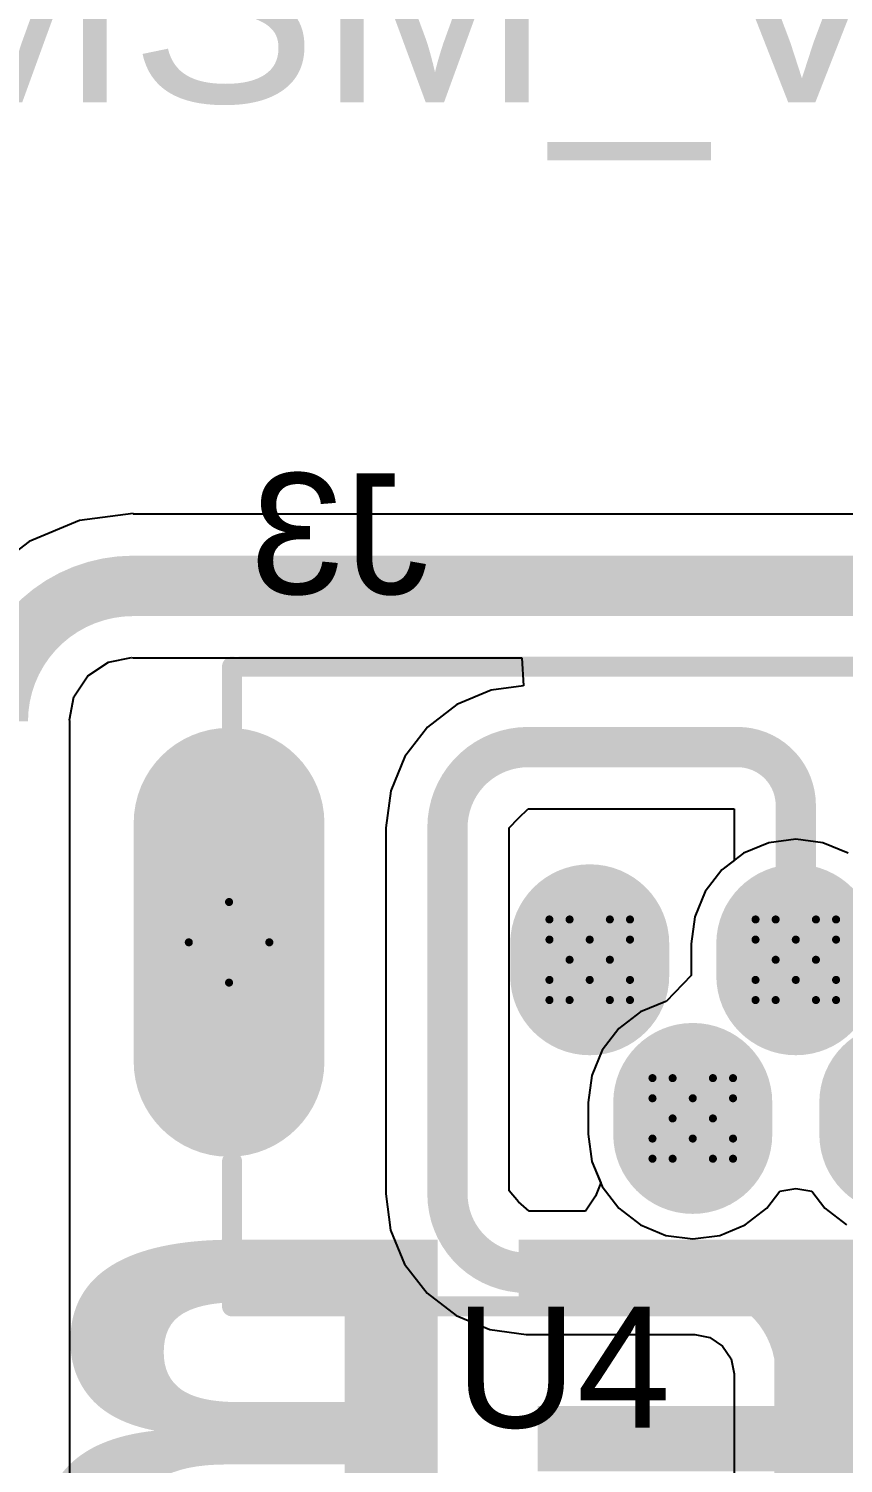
# Model space of a CAD drawing. Header units: inches. Extents: x 0 to 211, y 0 to 201.
# Drawn here: x 0.961 to 1.1633, y 1.6723 to 2.0283 of the extents above; entities that cross this region are included whole.
import ezdxf

# ---------------------------------------------------------------- set-up
doc = ezdxf.new("R2010")
doc.units = ezdxf.units.IN
doc.header["$MEASUREMENT"] = 0
for name, color, linetype in [('Bottom Layer', 5, 'Continuous'), ('Bottom Overlay', 54, 'Continuous'), ('Bottom Solder', 6, 'Continuous'), ('Drill Drawing', 1, 'Continuous'), ('Layer 1', 16, 'Continuous'), ('Layer 2', 76, 'Continuous'), ('Multi-Layer', 9, 'Continuous'), ('Pad Holes', 156, 'Continuous'), ('Top Layer', 1, 'Continuous'), ('Top Overlay', 2, 'Continuous'), ('Top Solder', 216, 'Continuous')]:
    doc.layers.add(name, color=color, linetype=linetype)
doc.styles.add('Arial', font='', dxfattribs={"height": 0.2})
doc.styles.add('Arial Black_Bold', font='', dxfattribs={"height": 0.2})
doc.styles.get('Arial').set_extended_font_data('Arial')
doc.styles.get('Arial Black_Bold').set_extended_font_data('Arial Black', bold=True)

# ---------------------------------------------------------------- blocks, each defined once
blk = doc.blocks.new('U_D_M5DD_Y_3_B_228')
at = {"layer": 'Bottom Layer'}
h = blk.add_hatch(color=5, dxfattribs=at)
edge = h.paths.add_edge_path()
edge.add_arc((-0.02559, 0.01791), 0.01575, 180, 360)
edge.add_line((-0.00984, 0.01791), (-0.00984, 0.02579))
edge.add_arc((-0.02559, 0.02579), 0.01575, 0, 180)
edge.add_line((-0.04134, 0.02579), (-0.04134, 0.01791))
h = blk.add_hatch(color=5, dxfattribs=at)
edge = h.paths.add_edge_path()
edge.add_arc((0.02559, 0.01791), 0.01575, 180, 360)
edge.add_line((0.04134, 0.01791), (0.04134, 0.02579))
edge.add_arc((0.02559, 0.02579), 0.01575, 0, 180)
edge.add_line((0.00984, 0.02579), (0.00984, 0.01791))
h = blk.add_hatch(color=5, dxfattribs=at)
edge = h.paths.add_edge_path()
edge.add_arc((-0.14075, -0.05138), 0.01969, 180, 360)
edge.add_line((-0.12107, -0.05138), (-0.12107, 0.00768))
edge.add_arc((-0.14075, 0.00768), 0.01969, 0, 180)
edge.add_line((-0.16044, 0.00768), (-0.16044, -0.05138))
h = blk.add_hatch(color=5, dxfattribs=at)
edge = h.paths.add_edge_path()
edge.add_arc((0.14075, -0.05138), 0.01969, 180, 360)
edge.add_line((0.16043, -0.05138), (0.16043, 0.00768))
edge.add_arc((0.14075, 0.00768), 0.01969, 0, 180)
edge.add_line((0.12106, 0.00768), (0.12106, -0.05138))
h = blk.add_hatch(color=5, dxfattribs=at)
edge = h.paths.add_edge_path()
edge.add_arc((-0.05118, -0.02146), 0.01575, 180, 360)
edge.add_line((-0.03543, -0.02146), (-0.03543, -0.01358))
edge.add_arc((-0.05118, -0.01358), 0.01575, 0, 180)
edge.add_line((-0.06693, -0.01358), (-0.06693, -0.02146))
h = blk.add_hatch(color=5, dxfattribs=at)
edge = h.paths.add_edge_path()
edge.add_arc((0, -0.02146), 0.01575, 180, 360)
edge.add_line((0.01575, -0.02146), (0.01575, -0.01358))
edge.add_arc((0, -0.01358), 0.01575, 0, 180)
edge.add_line((-0.01575, -0.01358), (-0.01575, -0.02146))
h = blk.add_hatch(color=5, dxfattribs=at)
edge = h.paths.add_edge_path()
edge.add_arc((0.05118, -0.02146), 0.01575, 180, 360)
edge.add_line((0.06693, -0.02146), (0.06693, -0.01358))
edge.add_arc((0.05118, -0.01358), 0.01575, 0, 180)
edge.add_line((0.03543, -0.01358), (0.03543, -0.02146))
at = {"layer": 'Bottom Solder'}
h = blk.add_hatch(color=6, dxfattribs=at)
edge = h.paths.add_edge_path()
edge.add_arc((-0.02559, 0.01791), 0.01975, 180, 360)
edge.add_line((-0.00584, 0.01791), (-0.00584, 0.02579))
edge.add_arc((-0.02559, 0.02579), 0.01975, 0, 180)
edge.add_line((-0.04534, 0.02579), (-0.04534, 0.01791))
h = blk.add_hatch(color=6, dxfattribs=at)
edge = h.paths.add_edge_path()
edge.add_arc((0.02559, 0.01791), 0.01975, 180, 360)
edge.add_line((0.04534, 0.01791), (0.04534, 0.02579))
edge.add_arc((0.02559, 0.02579), 0.01975, 0, 180)
edge.add_line((0.00584, 0.02579), (0.00584, 0.01791))
h = blk.add_hatch(color=6, dxfattribs=at)
edge = h.paths.add_edge_path()
edge.add_arc((-0.14075, -0.05138), 0.02369, 180, 360)
edge.add_line((-0.11707, -0.05138), (-0.11707, 0.00768))
edge.add_arc((-0.14075, 0.00768), 0.02369, 0, 180)
edge.add_line((-0.16444, 0.00768), (-0.16444, -0.05138))
h = blk.add_hatch(color=6, dxfattribs=at)
edge = h.paths.add_edge_path()
edge.add_arc((0.14075, -0.05138), 0.02369, 180, 360)
edge.add_line((0.16443, -0.05138), (0.16443, 0.00768))
edge.add_arc((0.14075, 0.00768), 0.02369, 0, 180)
edge.add_line((0.11706, 0.00768), (0.11706, -0.05138))
h = blk.add_hatch(color=6, dxfattribs=at)
edge = h.paths.add_edge_path()
edge.add_arc((-0.05118, -0.02146), 0.01975, 180, 360)
edge.add_line((-0.03143, -0.02146), (-0.03143, -0.01358))
edge.add_arc((-0.05118, -0.01358), 0.01975, 0, 180)
edge.add_line((-0.07093, -0.01358), (-0.07093, -0.02146))
h = blk.add_hatch(color=6, dxfattribs=at)
edge = h.paths.add_edge_path()
edge.add_arc((0, -0.02146), 0.01975, 180, 360)
edge.add_line((0.01975, -0.02146), (0.01975, -0.01358))
edge.add_arc((0, -0.01358), 0.01975, 0, 180)
edge.add_line((-0.01975, -0.01358), (-0.01975, -0.02146))
h = blk.add_hatch(color=6, dxfattribs=at)
edge = h.paths.add_edge_path()
edge.add_arc((0.05118, -0.02146), 0.01975, 180, 360)
edge.add_line((0.07093, -0.02146), (0.07093, -0.01358))
edge.add_arc((0.05118, -0.01358), 0.01975, 0, 180)
edge.add_line((0.03143, -0.01358), (0.03143, -0.02146))
at = {"layer": 'Layer 1'}
h = blk.add_hatch(color=16, dxfattribs=at)
edge = h.paths.add_edge_path()
edge.add_arc((-0.02559, 0.01791), 0.01575, 180, 360)
edge.add_line((-0.00984, 0.01791), (-0.00984, 0.02579))
edge.add_arc((-0.02559, 0.02579), 0.01575, 0, 180)
edge.add_line((-0.04134, 0.02579), (-0.04134, 0.01791))
h = blk.add_hatch(color=16, dxfattribs=at)
edge = h.paths.add_edge_path()
edge.add_arc((0.02559, 0.01791), 0.01575, 180, 360)
edge.add_line((0.04134, 0.01791), (0.04134, 0.02579))
edge.add_arc((0.02559, 0.02579), 0.01575, 0, 180)
edge.add_line((0.00984, 0.02579), (0.00984, 0.01791))
h = blk.add_hatch(color=16, dxfattribs=at)
edge = h.paths.add_edge_path()
edge.add_arc((-0.14075, -0.05138), 0.01969, 180, 360)
edge.add_line((-0.12107, -0.05138), (-0.12107, 0.00768))
edge.add_arc((-0.14075, 0.00768), 0.01969, 0, 180)
edge.add_line((-0.16044, 0.00768), (-0.16044, -0.05138))
h = blk.add_hatch(color=16, dxfattribs=at)
edge = h.paths.add_edge_path()
edge.add_arc((0.14075, -0.05138), 0.01969, 180, 360)
edge.add_line((0.16043, -0.05138), (0.16043, 0.00768))
edge.add_arc((0.14075, 0.00768), 0.01969, 0, 180)
edge.add_line((0.12106, 0.00768), (0.12106, -0.05138))
h = blk.add_hatch(color=16, dxfattribs=at)
edge = h.paths.add_edge_path()
edge.add_arc((-0.05118, -0.02146), 0.01575, 180, 360)
edge.add_line((-0.03543, -0.02146), (-0.03543, -0.01358))
edge.add_arc((-0.05118, -0.01358), 0.01575, 0, 180)
edge.add_line((-0.06693, -0.01358), (-0.06693, -0.02146))
h = blk.add_hatch(color=16, dxfattribs=at)
edge = h.paths.add_edge_path()
edge.add_arc((0, -0.02146), 0.01575, 180, 360)
edge.add_line((0.01575, -0.02146), (0.01575, -0.01358))
edge.add_arc((0, -0.01358), 0.01575, 0, 180)
edge.add_line((-0.01575, -0.01358), (-0.01575, -0.02146))
h = blk.add_hatch(color=16, dxfattribs=at)
edge = h.paths.add_edge_path()
edge.add_arc((0.05118, -0.02146), 0.01575, 180, 360)
edge.add_line((0.06693, -0.02146), (0.06693, -0.01358))
edge.add_arc((0.05118, -0.01358), 0.01575, 0, 180)
edge.add_line((0.03543, -0.01358), (0.03543, -0.02146))
at = {"layer": 'Layer 2'}
h = blk.add_hatch(color=76, dxfattribs=at)
edge = h.paths.add_edge_path()
edge.add_arc((-0.02559, 0.01791), 0.01575, 180, 360)
edge.add_line((-0.00984, 0.01791), (-0.00984, 0.02579))
edge.add_arc((-0.02559, 0.02579), 0.01575, 0, 180)
edge.add_line((-0.04134, 0.02579), (-0.04134, 0.01791))
h = blk.add_hatch(color=76, dxfattribs=at)
edge = h.paths.add_edge_path()
edge.add_arc((0.02559, 0.01791), 0.01575, 180, 360)
edge.add_line((0.04134, 0.01791), (0.04134, 0.02579))
edge.add_arc((0.02559, 0.02579), 0.01575, 0, 180)
edge.add_line((0.00984, 0.02579), (0.00984, 0.01791))
h = blk.add_hatch(color=76, dxfattribs=at)
edge = h.paths.add_edge_path()
edge.add_arc((-0.14075, -0.05138), 0.01969, 180, 360)
edge.add_line((-0.12107, -0.05138), (-0.12107, 0.00768))
edge.add_arc((-0.14075, 0.00768), 0.01969, 0, 180)
edge.add_line((-0.16044, 0.00768), (-0.16044, -0.05138))
h = blk.add_hatch(color=76, dxfattribs=at)
edge = h.paths.add_edge_path()
edge.add_arc((0.14075, -0.05138), 0.01969, 180, 360)
edge.add_line((0.16043, -0.05138), (0.16043, 0.00768))
edge.add_arc((0.14075, 0.00768), 0.01969, 0, 180)
edge.add_line((0.12106, 0.00768), (0.12106, -0.05138))
h = blk.add_hatch(color=76, dxfattribs=at)
edge = h.paths.add_edge_path()
edge.add_arc((-0.05118, -0.02146), 0.01575, 180, 360)
edge.add_line((-0.03543, -0.02146), (-0.03543, -0.01358))
edge.add_arc((-0.05118, -0.01358), 0.01575, 0, 180)
edge.add_line((-0.06693, -0.01358), (-0.06693, -0.02146))
h = blk.add_hatch(color=76, dxfattribs=at)
edge = h.paths.add_edge_path()
edge.add_arc((0, -0.02146), 0.01575, 180, 360)
edge.add_line((0.01575, -0.02146), (0.01575, -0.01358))
edge.add_arc((0, -0.01358), 0.01575, 0, 180)
edge.add_line((-0.01575, -0.01358), (-0.01575, -0.02146))
h = blk.add_hatch(color=76, dxfattribs=at)
edge = h.paths.add_edge_path()
edge.add_arc((0.05118, -0.02146), 0.01575, 180, 360)
edge.add_line((0.06693, -0.02146), (0.06693, -0.01358))
edge.add_arc((0.05118, -0.01358), 0.01575, 0, 180)
edge.add_line((0.03543, -0.01358), (0.03543, -0.02146))
at = {"layer": 'Multi-Layer'}
h = blk.add_hatch(color=9, dxfattribs=at)
edge = h.paths.add_edge_path()
edge.add_arc((-0.02559, 0.01791), 0.01575, 180, 360)
edge.add_line((-0.00984, 0.01791), (-0.00984, 0.02579))
edge.add_arc((-0.02559, 0.02579), 0.01575, 0, 180)
edge.add_line((-0.04134, 0.02579), (-0.04134, 0.01791))
h = blk.add_hatch(color=9, dxfattribs=at)
edge = h.paths.add_edge_path()
edge.add_arc((0.02559, 0.01791), 0.01575, 180, 360)
edge.add_line((0.04134, 0.01791), (0.04134, 0.02579))
edge.add_arc((0.02559, 0.02579), 0.01575, 0, 180)
edge.add_line((0.00984, 0.02579), (0.00984, 0.01791))
h = blk.add_hatch(color=9, dxfattribs=at)
edge = h.paths.add_edge_path()
edge.add_arc((-0.14075, -0.05138), 0.01969, 180, 360)
edge.add_line((-0.12107, -0.05138), (-0.12107, 0.00768))
edge.add_arc((-0.14075, 0.00768), 0.01969, 0, 180)
edge.add_line((-0.16044, 0.00768), (-0.16044, -0.05138))
h = blk.add_hatch(color=9, dxfattribs=at)
edge = h.paths.add_edge_path()
edge.add_arc((0.14075, -0.05138), 0.01969, 180, 360)
edge.add_line((0.16043, -0.05138), (0.16043, 0.00768))
edge.add_arc((0.14075, 0.00768), 0.01969, 0, 180)
edge.add_line((0.12106, 0.00768), (0.12106, -0.05138))
h = blk.add_hatch(color=9, dxfattribs=at)
edge = h.paths.add_edge_path()
edge.add_arc((-0.05118, -0.02146), 0.01575, 180, 360)
edge.add_line((-0.03543, -0.02146), (-0.03543, -0.01358))
edge.add_arc((-0.05118, -0.01358), 0.01575, 0, 180)
edge.add_line((-0.06693, -0.01358), (-0.06693, -0.02146))
h = blk.add_hatch(color=9, dxfattribs=at)
edge = h.paths.add_edge_path()
edge.add_arc((0, -0.02146), 0.01575, 180, 360)
edge.add_line((0.01575, -0.02146), (0.01575, -0.01358))
edge.add_arc((0, -0.01358), 0.01575, 0, 180)
edge.add_line((-0.01575, -0.01358), (-0.01575, -0.02146))
h = blk.add_hatch(color=9, dxfattribs=at)
edge = h.paths.add_edge_path()
edge.add_arc((0.05118, -0.02146), 0.01575, 180, 360)
edge.add_line((0.06693, -0.02146), (0.06693, -0.01358))
edge.add_arc((0.05118, -0.01358), 0.01575, 0, 180)
edge.add_line((0.03543, -0.01358), (0.03543, -0.02146))
at = {"layer": 'Pad Holes'}
h = blk.add_hatch(color=7, dxfattribs=at)
edge = h.paths.add_edge_path()
edge.add_arc((-0.02559, 0.02185), 0.00984, 0, 360)
h = blk.add_hatch(color=7, dxfattribs=at)
edge = h.paths.add_edge_path()
edge.add_arc((0.02559, 0.02185), 0.00984, 0, 360)
h = blk.add_hatch(color=7, dxfattribs=at)
edge = h.paths.add_edge_path()
edge.add_arc((-0.14075, 0.00374), 0.00984, 0, 180)
edge.add_line((-0.15059, 0.00374), (-0.15059, -0.04744))
edge.add_arc((-0.14075, -0.04744), 0.00984, 180, 360)
edge.add_line((-0.1309, -0.04744), (-0.1309, 0.00374))
h = blk.add_hatch(color=7, dxfattribs=at)
edge = h.paths.add_edge_path()
edge.add_arc((0.14075, 0.00374), 0.00984, 0, 180)
edge.add_line((0.1309, 0.00374), (0.1309, -0.04744))
edge.add_arc((0.14075, -0.04744), 0.00984, 180, 360)
edge.add_line((0.15059, -0.04744), (0.15059, 0.00374))
h = blk.add_hatch(color=7, dxfattribs=at)
edge = h.paths.add_edge_path()
edge.add_arc((-0.05118, -0.01752), 0.00984, 0, 360)
h = blk.add_hatch(color=7, dxfattribs=at)
edge = h.paths.add_edge_path()
edge.add_arc((0, -0.01752), 0.00984, 0, 360)
h = blk.add_hatch(color=7, dxfattribs=at)
edge = h.paths.add_edge_path()
edge.add_arc((0.05118, -0.01752), 0.00984, 0, 360)
at = {"layer": 'Top Layer'}
h = blk.add_hatch(color=1, dxfattribs=at)
edge = h.paths.add_edge_path()
edge.add_arc((-0.02559, 0.01791), 0.01575, 180, 360)
edge.add_line((-0.00984, 0.01791), (-0.00984, 0.02579))
edge.add_arc((-0.02559, 0.02579), 0.01575, 0, 180)
edge.add_line((-0.04134, 0.02579), (-0.04134, 0.01791))
h = blk.add_hatch(color=1, dxfattribs=at)
edge = h.paths.add_edge_path()
edge.add_arc((0.02559, 0.01791), 0.01575, 180, 360)
edge.add_line((0.04134, 0.01791), (0.04134, 0.02579))
edge.add_arc((0.02559, 0.02579), 0.01575, 0, 180)
edge.add_line((0.00984, 0.02579), (0.00984, 0.01791))
h = blk.add_hatch(color=1, dxfattribs=at)
edge = h.paths.add_edge_path()
edge.add_arc((-0.14075, -0.05138), 0.01969, 180, 360)
edge.add_line((-0.12107, -0.05138), (-0.12107, 0.00768))
edge.add_arc((-0.14075, 0.00768), 0.01969, 0, 180)
edge.add_line((-0.16044, 0.00768), (-0.16044, -0.05138))
h = blk.add_hatch(color=1, dxfattribs=at)
edge = h.paths.add_edge_path()
edge.add_arc((0.14075, -0.05138), 0.01969, 180, 360)
edge.add_line((0.16043, -0.05138), (0.16043, 0.00768))
edge.add_arc((0.14075, 0.00768), 0.01969, 0, 180)
edge.add_line((0.12106, 0.00768), (0.12106, -0.05138))
h = blk.add_hatch(color=1, dxfattribs=at)
edge = h.paths.add_edge_path()
edge.add_arc((-0.05118, -0.02146), 0.01575, 180, 360)
edge.add_line((-0.03543, -0.02146), (-0.03543, -0.01358))
edge.add_arc((-0.05118, -0.01358), 0.01575, 0, 180)
edge.add_line((-0.06693, -0.01358), (-0.06693, -0.02146))
h = blk.add_hatch(color=1, dxfattribs=at)
edge = h.paths.add_edge_path()
edge.add_arc((0, -0.02146), 0.01575, 180, 360)
edge.add_line((0.01575, -0.02146), (0.01575, -0.01358))
edge.add_arc((0, -0.01358), 0.01575, 0, 180)
edge.add_line((-0.01575, -0.01358), (-0.01575, -0.02146))
h = blk.add_hatch(color=1, dxfattribs=at)
edge = h.paths.add_edge_path()
edge.add_arc((0.05118, -0.02146), 0.01575, 180, 360)
edge.add_line((0.06693, -0.02146), (0.06693, -0.01358))
edge.add_arc((0.05118, -0.01358), 0.01575, 0, 180)
edge.add_line((0.03543, -0.01358), (0.03543, -0.02146))
at = {"layer": 'Top Solder'}
h = blk.add_hatch(color=216, dxfattribs=at)
edge = h.paths.add_edge_path()
edge.add_arc((-0.02559, 0.01791), 0.01975, 180, 360)
edge.add_line((-0.00584, 0.01791), (-0.00584, 0.02579))
edge.add_arc((-0.02559, 0.02579), 0.01975, 0, 180)
edge.add_line((-0.04534, 0.02579), (-0.04534, 0.01791))
h = blk.add_hatch(color=216, dxfattribs=at)
edge = h.paths.add_edge_path()
edge.add_arc((0.02559, 0.01791), 0.01975, 180, 360)
edge.add_line((0.04534, 0.01791), (0.04534, 0.02579))
edge.add_arc((0.02559, 0.02579), 0.01975, 0, 180)
edge.add_line((0.00584, 0.02579), (0.00584, 0.01791))
h = blk.add_hatch(color=216, dxfattribs=at)
edge = h.paths.add_edge_path()
edge.add_arc((-0.14075, -0.05138), 0.02369, 180, 360)
edge.add_line((-0.11707, -0.05138), (-0.11707, 0.00768))
edge.add_arc((-0.14075, 0.00768), 0.02369, 0, 180)
edge.add_line((-0.16444, 0.00768), (-0.16444, -0.05138))
h = blk.add_hatch(color=216, dxfattribs=at)
edge = h.paths.add_edge_path()
edge.add_arc((0.14075, -0.05138), 0.02369, 180, 360)
edge.add_line((0.16443, -0.05138), (0.16443, 0.00768))
edge.add_arc((0.14075, 0.00768), 0.02369, 0, 180)
edge.add_line((0.11706, 0.00768), (0.11706, -0.05138))
h = blk.add_hatch(color=216, dxfattribs=at)
edge = h.paths.add_edge_path()
edge.add_arc((-0.05118, -0.02146), 0.01975, 180, 360)
edge.add_line((-0.03143, -0.02146), (-0.03143, -0.01358))
edge.add_arc((-0.05118, -0.01358), 0.01975, 0, 180)
edge.add_line((-0.07093, -0.01358), (-0.07093, -0.02146))
h = blk.add_hatch(color=216, dxfattribs=at)
edge = h.paths.add_edge_path()
edge.add_arc((0, -0.02146), 0.01975, 180, 360)
edge.add_line((0.01975, -0.02146), (0.01975, -0.01358))
edge.add_arc((0, -0.01358), 0.01975, 0, 180)
edge.add_line((-0.01975, -0.01358), (-0.01975, -0.02146))
h = blk.add_hatch(color=216, dxfattribs=at)
edge = h.paths.add_edge_path()
edge.add_arc((0.05118, -0.02146), 0.01975, 180, 360)
edge.add_line((0.07093, -0.02146), (0.07093, -0.01358))
edge.add_arc((0.05118, -0.01358), 0.01975, 0, 180)
edge.add_line((0.03143, -0.01358), (0.03143, -0.02146))
at = {"layer": 'Bottom Overlay'}
for points in [[(-0.1378, 0.06848, 0.005, 0.005, 0), (-0.1378, 0.03247, 0.005, 0.005, 0)], [(0.14, 0.06848, 0.005, 0.005, 0), (-0.1378, 0.06848, 0.005, 0.005, 0)], [(0.14, 0.06848, 0.005, 0.005, 0), (0.14, 0.03261, 0.005, 0.005, 0)], [(-0.1378, -0.06417, 0.005, 0.005, 0), (-0.1378, -0.09026, 0.005, 0.005, 0)], [(0.14, -0.06431, 0.005, 0.005, 0), (0.14, -0.09026, 0.005, 0.005, 0)], [(0.1378, -0.09026, 0.005, 0.005, 0), (-0.1378, -0.09026, 0.005, 0.005, 0)]]:
    blk.add_lwpolyline(points, format="xyseb", dxfattribs=at)
for points in [[(-0.13905, 0.06848, 0.0025, 0.0025, 1), (-0.13654, 0.06848, 0.0025, 0.0025, 1)], [(-0.13905, 0.06848, 0.0025, 0.0025, 1), (-0.13654, 0.06848, 0.0025, 0.0025, 1)], [(0.13875, 0.06848, 0.0025, 0.0025, 1), (0.14125, 0.06848, 0.0025, 0.0025, 1)], [(0.13875, 0.06848, 0.0025, 0.0025, 1), (0.14125, 0.06848, 0.0025, 0.0025, 1)], [(-0.13905, 0.03247, 0.0025, 0.0025, 1), (-0.13654, 0.03247, 0.0025, 0.0025, 1)], [(0.13875, 0.03261, 0.0025, 0.0025, 1), (0.14125, 0.03261, 0.0025, 0.0025, 1)], [(-0.13905, -0.06417, 0.0025, 0.0025, 1), (-0.13654, -0.06417, 0.0025, 0.0025, 1)], [(0.13875, -0.06431, 0.0025, 0.0025, 1), (0.14125, -0.06431, 0.0025, 0.0025, 1)], [(-0.13905, -0.09026, 0.0025, 0.0025, 1), (-0.13654, -0.09026, 0.0025, 0.0025, 1)], [(-0.13905, -0.09026, 0.0025, 0.0025, 1), (-0.13654, -0.09026, 0.0025, 0.0025, 1)], [(0.13655, -0.09026, 0.0025, 0.0025, 1), (0.13905, -0.09026, 0.0025, 0.0025, 1)], [(0.13875, -0.09026, 0.0025, 0.0025, 1), (0.14125, -0.09026, 0.0025, 0.0025, 1)]]:
    blk.add_lwpolyline(points, format="xyseb", close=True, dxfattribs=at)

msp = doc.modelspace()

# ---------------------------------------------------------------- linework, layer by layer
at = {"layer": 'Bottom Layer'}
for p, q in [((0.97358, 1.90619), (0.96115, 1.90104)), ((0.98692, 1.90794), (0.97358, 1.90619)), ((0.98692, 1.90784), (0.98692, 1.90794)), ((1.1733, 1.90784), (0.98692, 1.90784)), ((0.96115, 1.90104), (0.95048, 1.89285)), ((0.97568, 1.86765), (0.98084, 1.8711)), ((0.98084, 1.8711), (0.98654, 1.87223)), ((0.98654, 1.87223), (0.98692, 1.87216)), ((0.98692, 1.87216), (1.08344, 1.87216)), ((1.08344, 1.87216), (1.0839, 1.86516)), ((0.97224, 1.8625), (0.97568, 1.86765)), ((0.9711, 1.85679), (0.97224, 1.8625)), ((1.07586, 1.8641), (1.06735, 1.86057)), ((1.0839, 1.86516), (1.07586, 1.8641)), ((1.06735, 1.86057), (1.06004, 1.85496)), ((0.97118, 1.85642), (0.9711, 1.85679)), ((0.97118, 1.30964), (0.97118, 1.85642)), ((1.06004, 1.85496), (1.05443, 1.84765)), ((1.05443, 1.84765), (1.0509, 1.83914)), ((1.0509, 1.83914), (1.0497, 1.83)), ((1.08266, 1.83234), (1.08505, 1.83471)), ((1.08505, 1.83471), (1.13622, 1.83471)), ((1.13622, 1.83471), (1.13622, 1.82188)), ((1.0497, 1.83), (1.04971, 1.83)), ((1.04971, 1.83), (1.04971, 1.73912)), ((1.08029, 1.82995), (1.08266, 1.83234)), ((1.08029, 1.73984), (1.08029, 1.82995)), ((1.13315, 1.81952), (1.12902, 1.81414)), ((1.13622, 1.82188), (1.13315, 1.81952)), ((1.12902, 1.81414), (1.12643, 1.80788)), ((1.12643, 1.80788), (1.12554, 1.80116)), ((1.12554, 1.80116), (1.12554, 1.79329)), ((1.12554, 1.79329), (1.11932, 1.78689)), ((1.11294, 1.78428), (1.10756, 1.78015)), ((1.1192, 1.78687), (1.11294, 1.78428)), ((1.11932, 1.78689), (1.1192, 1.78687)), ((1.10756, 1.78015), (1.10343, 1.77477)), ((1.10343, 1.77477), (1.10084, 1.76851)), ((1.10084, 1.76851), (1.09995, 1.76179)), ((1.09995, 1.76179), (1.09995, 1.75392)), ((1.09995, 1.75392), (1.10084, 1.74719)), ((1.10084, 1.74719), (1.10306, 1.74183)), ((1.10306, 1.74183), (1.1018, 1.73852)), ((1.04971, 1.73912), (1.0497, 1.73912)), ((1.0497, 1.73912), (1.05089, 1.73009)), ((1.08261, 1.73714), (1.08029, 1.73984)), ((1.1018, 1.73852), (1.09929, 1.73483)), ((1.08531, 1.73483), (1.08261, 1.73714)), ((1.09929, 1.73483), (1.08531, 1.73483)), ((1.05089, 1.73009), (1.05437, 1.72168)), ((1.05437, 1.72168), (1.05992, 1.71445)), ((1.05992, 1.71445), (1.06714, 1.70891)), ((1.06714, 1.70891), (1.07555, 1.70543)), ((1.07555, 1.70543), (1.08458, 1.70424)), ((1.08458, 1.70424), (1.08458, 1.70424)), ((1.08458, 1.70424), (1.12643, 1.70424)), ((1.12643, 1.70424), (1.12643, 1.70422)), ((1.12643, 1.70422), (1.13017, 1.70348)), ((1.13017, 1.70348), (1.13334, 1.70136)), ((1.13334, 1.70136), (1.13546, 1.69819)), ((1.13546, 1.69819), (1.1362, 1.69446)), ((1.1362, 1.69446), (1.13622, 1.69446)), ((1.13622, 1.69446), (1.13622, 1.61101))]:
    msp.add_line(p, q, dxfattribs=at)
for points in [[(0.95333, 1.85642, 0.015, 0.015, -0.414214), (0.98692, 1.89, 0.015, 0.015, 0)], [(0.98692, 1.89, 0.015, 0.015, 0), (1.1733, 1.89, 0.015, 0.015, 0)], [(1.065, 1.83, 0.01, 0.01, -0.414214), (1.085, 1.85, 0.01, 0.01, 0)], [(1.085, 1.85, 0.01, 0.01, 0), (1.13706, 1.85, 0.01, 0.01, 0)], [(1.13706, 1.85, 0.01, 0.01, -0.414214), (1.15151, 1.83554, 0.01, 0.01, 0)], [(1.15151, 1.79722, 0.01, 0.01, 0), (1.15151, 1.83554, 0.01, 0.01, 0)], [(1.065, 1.73912, 0.01, 0.01, 0), (1.065, 1.83, 0.01, 0.01, 0)], [(1.08458, 1.71954, 0.01, 0.01, -0.414214), (1.065, 1.73912, 0.01, 0.01, 0)], [(1.08458, 1.71954, 0.01, 0.01, 0), (1.12643, 1.71954, 0.01, 0.01, 0)], [(1.12643, 1.71954, 0.01, 0.01, -0.414214), (1.15151, 1.69446, 0.01, 0.01, 0)], [(1.15151, 1.69446, 0.01, 0.01, 0), (1.15151, 1.60065, 0.01, 0.01, 0)]]:
    msp.add_lwpolyline(points, format="xyseb", dxfattribs=at)
for points in [[(0.98317, 1.89, 0.0075, 0.0075, 1), (0.99067, 1.89, 0.0075, 0.0075, 1)], [(0.98317, 1.89, 0.0075, 0.0075, 1), (0.99067, 1.89, 0.0075, 0.0075, 1)], [(1.0825, 1.85, 0.005, 0.005, 1), (1.0875, 1.85, 0.005, 0.005, 1)], [(1.0825, 1.85, 0.005, 0.005, 1), (1.0875, 1.85, 0.005, 0.005, 1)], [(1.13456, 1.85, 0.005, 0.005, 1), (1.13956, 1.85, 0.005, 0.005, 1)], [(1.13456, 1.85, 0.005, 0.005, 1), (1.13956, 1.85, 0.005, 0.005, 1)], [(1.14901, 1.83554, 0.005, 0.005, 1), (1.15401, 1.83554, 0.005, 0.005, 1)], [(1.14901, 1.83554, 0.005, 0.005, 1), (1.15401, 1.83554, 0.005, 0.005, 1)], [(1.0625, 1.83, 0.005, 0.005, 1), (1.0675, 1.83, 0.005, 0.005, 1)], [(1.0625, 1.83, 0.005, 0.005, 1), (1.0675, 1.83, 0.005, 0.005, 1)], [(1.14901, 1.79722, 0.005, 0.005, 1), (1.15401, 1.79722, 0.005, 0.005, 1)], [(1.0625, 1.73912, 0.005, 0.005, 1), (1.0675, 1.73912, 0.005, 0.005, 1)], [(1.0625, 1.73912, 0.005, 0.005, 1), (1.0675, 1.73912, 0.005, 0.005, 1)], [(1.08208, 1.71954, 0.005, 0.005, 1), (1.08708, 1.71954, 0.005, 0.005, 1)], [(1.08208, 1.71954, 0.005, 0.005, 1), (1.08708, 1.71954, 0.005, 0.005, 1)], [(1.12393, 1.71954, 0.005, 0.005, 1), (1.12893, 1.71954, 0.005, 0.005, 1)], [(1.12393, 1.71954, 0.005, 0.005, 1), (1.12893, 1.71954, 0.005, 0.005, 1)], [(1.14901, 1.69446, 0.005, 0.005, 1), (1.15401, 1.69446, 0.005, 0.005, 1)], [(1.14901, 1.69446, 0.005, 0.005, 1), (1.15401, 1.69446, 0.005, 0.005, 1)]]:
    msp.add_lwpolyline(points, format="xyseb", close=True, dxfattribs=at)
at = {"layer": 'Drill Drawing'}
for points in [[(1.00076, 1.80155, 0.002, 0.002, 0), (1.01076, 1.81155, 0.002, 0.002, 0)], [(1.01076, 1.81155, 0.002, 0.002, 0), (1.02076, 1.80155, 0.002, 0.002, 0)], [(1.09033, 1.80222, 0.002, 0.002, 0), (1.09033, 1.80722, 0.002, 0.002, 0)], [(1.09033, 1.80722, 0.002, 0.002, 0), (1.09533, 1.80722, 0.002, 0.002, 0)], [(1.09533, 1.80722, 0.002, 0.002, 0), (1.10033, 1.80222, 0.002, 0.002, 0)], [(1.10033, 1.80222, 0.002, 0.002, 0), (1.10533, 1.80722, 0.002, 0.002, 0)], [(1.10533, 1.80722, 0.002, 0.002, 0), (1.11033, 1.80722, 0.002, 0.002, 0)], [(1.11033, 1.80222, 0.002, 0.002, 0), (1.11033, 1.80722, 0.002, 0.002, 0)], [(1.14151, 1.80222, 0.002, 0.002, 0), (1.14151, 1.80722, 0.002, 0.002, 0)], [(1.14151, 1.80722, 0.002, 0.002, 0), (1.14651, 1.80722, 0.002, 0.002, 0)], [(1.14651, 1.80722, 0.002, 0.002, 0), (1.15151, 1.80222, 0.002, 0.002, 0)], [(1.15151, 1.80222, 0.002, 0.002, 0), (1.15651, 1.80722, 0.002, 0.002, 0)], [(1.15651, 1.80722, 0.002, 0.002, 0), (1.16151, 1.80722, 0.002, 0.002, 0)], [(1.16151, 1.80222, 0.002, 0.002, 0), (1.16151, 1.80722, 0.002, 0.002, 0)], [(1.00076, 1.80155, 0.002, 0.002, 0), (1.01076, 1.79155, 0.002, 0.002, 0)], [(1.01076, 1.79155, 0.002, 0.002, 0), (1.02076, 1.80155, 0.002, 0.002, 0)], [(1.09033, 1.80222, 0.002, 0.002, 0), (1.09533, 1.79722, 0.002, 0.002, 0)], [(1.10533, 1.79722, 0.002, 0.002, 0), (1.11033, 1.80222, 0.002, 0.002, 0)], [(1.14151, 1.80222, 0.002, 0.002, 0), (1.14651, 1.79722, 0.002, 0.002, 0)], [(1.15651, 1.79722, 0.002, 0.002, 0), (1.16151, 1.80222, 0.002, 0.002, 0)], [(1.09033, 1.79222, 0.002, 0.002, 0), (1.09533, 1.79722, 0.002, 0.002, 0)], [(1.10533, 1.79722, 0.002, 0.002, 0), (1.11033, 1.79222, 0.002, 0.002, 0)], [(1.14151, 1.79222, 0.002, 0.002, 0), (1.14651, 1.79722, 0.002, 0.002, 0)], [(1.15651, 1.79722, 0.002, 0.002, 0), (1.16151, 1.79222, 0.002, 0.002, 0)], [(1.09033, 1.78722, 0.002, 0.002, 0), (1.09033, 1.79222, 0.002, 0.002, 0)], [(1.09533, 1.78722, 0.002, 0.002, 0), (1.10033, 1.79222, 0.002, 0.002, 0)], [(1.10033, 1.79222, 0.002, 0.002, 0), (1.10533, 1.78722, 0.002, 0.002, 0)], [(1.11033, 1.78722, 0.002, 0.002, 0), (1.11033, 1.79222, 0.002, 0.002, 0)], [(1.14151, 1.78722, 0.002, 0.002, 0), (1.14151, 1.79222, 0.002, 0.002, 0)], [(1.14651, 1.78722, 0.002, 0.002, 0), (1.15151, 1.79222, 0.002, 0.002, 0)], [(1.15151, 1.79222, 0.002, 0.002, 0), (1.15651, 1.78722, 0.002, 0.002, 0)], [(1.16151, 1.78722, 0.002, 0.002, 0), (1.16151, 1.79222, 0.002, 0.002, 0)], [(1.09033, 1.78722, 0.002, 0.002, 0), (1.09533, 1.78722, 0.002, 0.002, 0)], [(1.10533, 1.78722, 0.002, 0.002, 0), (1.11033, 1.78722, 0.002, 0.002, 0)], [(1.14151, 1.78722, 0.002, 0.002, 0), (1.14651, 1.78722, 0.002, 0.002, 0)], [(1.15651, 1.78722, 0.002, 0.002, 0), (1.16151, 1.78722, 0.002, 0.002, 0)], [(1.11592, 1.76285, 0.002, 0.002, 0), (1.11592, 1.76785, 0.002, 0.002, 0)], [(1.11592, 1.76785, 0.002, 0.002, 0), (1.12092, 1.76785, 0.002, 0.002, 0)], [(1.12092, 1.76785, 0.002, 0.002, 0), (1.12592, 1.76285, 0.002, 0.002, 0)], [(1.12592, 1.76285, 0.002, 0.002, 0), (1.13092, 1.76785, 0.002, 0.002, 0)], [(1.13092, 1.76785, 0.002, 0.002, 0), (1.13592, 1.76785, 0.002, 0.002, 0)], [(1.13592, 1.76285, 0.002, 0.002, 0), (1.13592, 1.76785, 0.002, 0.002, 0)], [(1.11592, 1.76285, 0.002, 0.002, 0), (1.12092, 1.75785, 0.002, 0.002, 0)], [(1.13092, 1.75785, 0.002, 0.002, 0), (1.13592, 1.76285, 0.002, 0.002, 0)], [(1.11592, 1.75285, 0.002, 0.002, 0), (1.12092, 1.75785, 0.002, 0.002, 0)], [(1.13092, 1.75785, 0.002, 0.002, 0), (1.13592, 1.75285, 0.002, 0.002, 0)], [(1.11592, 1.74785, 0.002, 0.002, 0), (1.11592, 1.75285, 0.002, 0.002, 0)], [(1.12092, 1.74785, 0.002, 0.002, 0), (1.12592, 1.75285, 0.002, 0.002, 0)], [(1.12592, 1.75285, 0.002, 0.002, 0), (1.13092, 1.74785, 0.002, 0.002, 0)], [(1.13592, 1.74785, 0.002, 0.002, 0), (1.13592, 1.75285, 0.002, 0.002, 0)], [(1.11592, 1.74785, 0.002, 0.002, 0), (1.12092, 1.74785, 0.002, 0.002, 0)], [(1.13092, 1.74785, 0.002, 0.002, 0), (1.13592, 1.74785, 0.002, 0.002, 0)]]:
    msp.add_lwpolyline(points, format="xyseb", dxfattribs=at)
for points in [[(1.01026, 1.81155, 0.001, 0.001, 1), (1.01126, 1.81155, 0.001, 0.001, 1)], [(1.01026, 1.81155, 0.001, 0.001, 1), (1.01126, 1.81155, 0.001, 0.001, 1)], [(1.08983, 1.80722, 0.001, 0.001, 1), (1.09083, 1.80722, 0.001, 0.001, 1)], [(1.08983, 1.80722, 0.001, 0.001, 1), (1.09083, 1.80722, 0.001, 0.001, 1)], [(1.09483, 1.80722, 0.001, 0.001, 1), (1.09583, 1.80722, 0.001, 0.001, 1)], [(1.09483, 1.80722, 0.001, 0.001, 1), (1.09583, 1.80722, 0.001, 0.001, 1)], [(1.10483, 1.80722, 0.001, 0.001, 1), (1.10583, 1.80722, 0.001, 0.001, 1)], [(1.10483, 1.80722, 0.001, 0.001, 1), (1.10583, 1.80722, 0.001, 0.001, 1)], [(1.10983, 1.80722, 0.001, 0.001, 1), (1.11083, 1.80722, 0.001, 0.001, 1)], [(1.10983, 1.80722, 0.001, 0.001, 1), (1.11083, 1.80722, 0.001, 0.001, 1)], [(1.14101, 1.80722, 0.001, 0.001, 1), (1.14201, 1.80722, 0.001, 0.001, 1)], [(1.14101, 1.80722, 0.001, 0.001, 1), (1.14201, 1.80722, 0.001, 0.001, 1)], [(1.14601, 1.80722, 0.001, 0.001, 1), (1.14701, 1.80722, 0.001, 0.001, 1)], [(1.14601, 1.80722, 0.001, 0.001, 1), (1.14701, 1.80722, 0.001, 0.001, 1)], [(1.15601, 1.80722, 0.001, 0.001, 1), (1.15701, 1.80722, 0.001, 0.001, 1)], [(1.15601, 1.80722, 0.001, 0.001, 1), (1.15701, 1.80722, 0.001, 0.001, 1)], [(1.16101, 1.80722, 0.001, 0.001, 1), (1.16201, 1.80722, 0.001, 0.001, 1)], [(1.16101, 1.80722, 0.001, 0.001, 1), (1.16201, 1.80722, 0.001, 0.001, 1)], [(1.00026, 1.80155, 0.001, 0.001, 1), (1.00126, 1.80155, 0.001, 0.001, 1)], [(1.00026, 1.80155, 0.001, 0.001, 1), (1.00126, 1.80155, 0.001, 0.001, 1)], [(1.02026, 1.80155, 0.001, 0.001, 1), (1.02126, 1.80155, 0.001, 0.001, 1)], [(1.02026, 1.80155, 0.001, 0.001, 1), (1.02126, 1.80155, 0.001, 0.001, 1)], [(1.08983, 1.80222, 0.001, 0.001, 1), (1.09083, 1.80222, 0.001, 0.001, 1)], [(1.08983, 1.80222, 0.001, 0.001, 1), (1.09083, 1.80222, 0.001, 0.001, 1)], [(1.09983, 1.80222, 0.001, 0.001, 1), (1.10083, 1.80222, 0.001, 0.001, 1)], [(1.09983, 1.80222, 0.001, 0.001, 1), (1.10083, 1.80222, 0.001, 0.001, 1)], [(1.10983, 1.80222, 0.001, 0.001, 1), (1.11083, 1.80222, 0.001, 0.001, 1)], [(1.10983, 1.80222, 0.001, 0.001, 1), (1.11083, 1.80222, 0.001, 0.001, 1)], [(1.14101, 1.80222, 0.001, 0.001, 1), (1.14201, 1.80222, 0.001, 0.001, 1)], [(1.14101, 1.80222, 0.001, 0.001, 1), (1.14201, 1.80222, 0.001, 0.001, 1)], [(1.15101, 1.80222, 0.001, 0.001, 1), (1.15201, 1.80222, 0.001, 0.001, 1)], [(1.15101, 1.80222, 0.001, 0.001, 1), (1.15201, 1.80222, 0.001, 0.001, 1)], [(1.16101, 1.80222, 0.001, 0.001, 1), (1.16201, 1.80222, 0.001, 0.001, 1)], [(1.16101, 1.80222, 0.001, 0.001, 1), (1.16201, 1.80222, 0.001, 0.001, 1)], [(1.09483, 1.79722, 0.001, 0.001, 1), (1.09583, 1.79722, 0.001, 0.001, 1)], [(1.09483, 1.79722, 0.001, 0.001, 1), (1.09583, 1.79722, 0.001, 0.001, 1)], [(1.10483, 1.79722, 0.001, 0.001, 1), (1.10583, 1.79722, 0.001, 0.001, 1)], [(1.10483, 1.79722, 0.001, 0.001, 1), (1.10583, 1.79722, 0.001, 0.001, 1)], [(1.14601, 1.79722, 0.001, 0.001, 1), (1.14701, 1.79722, 0.001, 0.001, 1)], [(1.14601, 1.79722, 0.001, 0.001, 1), (1.14701, 1.79722, 0.001, 0.001, 1)], [(1.15601, 1.79722, 0.001, 0.001, 1), (1.15701, 1.79722, 0.001, 0.001, 1)], [(1.15601, 1.79722, 0.001, 0.001, 1), (1.15701, 1.79722, 0.001, 0.001, 1)], [(1.01026, 1.79155, 0.001, 0.001, 1), (1.01126, 1.79155, 0.001, 0.001, 1)], [(1.01026, 1.79155, 0.001, 0.001, 1), (1.01126, 1.79155, 0.001, 0.001, 1)], [(1.08983, 1.79222, 0.001, 0.001, 1), (1.09083, 1.79222, 0.001, 0.001, 1)], [(1.08983, 1.79222, 0.001, 0.001, 1), (1.09083, 1.79222, 0.001, 0.001, 1)], [(1.09983, 1.79222, 0.001, 0.001, 1), (1.10083, 1.79222, 0.001, 0.001, 1)], [(1.09983, 1.79222, 0.001, 0.001, 1), (1.10083, 1.79222, 0.001, 0.001, 1)], [(1.10983, 1.79222, 0.001, 0.001, 1), (1.11083, 1.79222, 0.001, 0.001, 1)], [(1.10983, 1.79222, 0.001, 0.001, 1), (1.11083, 1.79222, 0.001, 0.001, 1)], [(1.14101, 1.79222, 0.001, 0.001, 1), (1.14201, 1.79222, 0.001, 0.001, 1)], [(1.14101, 1.79222, 0.001, 0.001, 1), (1.14201, 1.79222, 0.001, 0.001, 1)], [(1.15101, 1.79222, 0.001, 0.001, 1), (1.15201, 1.79222, 0.001, 0.001, 1)], [(1.15101, 1.79222, 0.001, 0.001, 1), (1.15201, 1.79222, 0.001, 0.001, 1)], [(1.16101, 1.79222, 0.001, 0.001, 1), (1.16201, 1.79222, 0.001, 0.001, 1)], [(1.16101, 1.79222, 0.001, 0.001, 1), (1.16201, 1.79222, 0.001, 0.001, 1)], [(1.08983, 1.78722, 0.001, 0.001, 1), (1.09083, 1.78722, 0.001, 0.001, 1)], [(1.08983, 1.78722, 0.001, 0.001, 1), (1.09083, 1.78722, 0.001, 0.001, 1)], [(1.09483, 1.78722, 0.001, 0.001, 1), (1.09583, 1.78722, 0.001, 0.001, 1)], [(1.09483, 1.78722, 0.001, 0.001, 1), (1.09583, 1.78722, 0.001, 0.001, 1)], [(1.10483, 1.78722, 0.001, 0.001, 1), (1.10583, 1.78722, 0.001, 0.001, 1)], [(1.10483, 1.78722, 0.001, 0.001, 1), (1.10583, 1.78722, 0.001, 0.001, 1)], [(1.10983, 1.78722, 0.001, 0.001, 1), (1.11083, 1.78722, 0.001, 0.001, 1)], [(1.10983, 1.78722, 0.001, 0.001, 1), (1.11083, 1.78722, 0.001, 0.001, 1)], [(1.14101, 1.78722, 0.001, 0.001, 1), (1.14201, 1.78722, 0.001, 0.001, 1)], [(1.14101, 1.78722, 0.001, 0.001, 1), (1.14201, 1.78722, 0.001, 0.001, 1)], [(1.14601, 1.78722, 0.001, 0.001, 1), (1.14701, 1.78722, 0.001, 0.001, 1)], [(1.14601, 1.78722, 0.001, 0.001, 1), (1.14701, 1.78722, 0.001, 0.001, 1)], [(1.15601, 1.78722, 0.001, 0.001, 1), (1.15701, 1.78722, 0.001, 0.001, 1)], [(1.15601, 1.78722, 0.001, 0.001, 1), (1.15701, 1.78722, 0.001, 0.001, 1)], [(1.16101, 1.78722, 0.001, 0.001, 1), (1.16201, 1.78722, 0.001, 0.001, 1)], [(1.16101, 1.78722, 0.001, 0.001, 1), (1.16201, 1.78722, 0.001, 0.001, 1)], [(1.11542, 1.76785, 0.001, 0.001, 1), (1.11642, 1.76785, 0.001, 0.001, 1)], [(1.11542, 1.76785, 0.001, 0.001, 1), (1.11642, 1.76785, 0.001, 0.001, 1)], [(1.12042, 1.76785, 0.001, 0.001, 1), (1.12142, 1.76785, 0.001, 0.001, 1)], [(1.12042, 1.76785, 0.001, 0.001, 1), (1.12142, 1.76785, 0.001, 0.001, 1)], [(1.13042, 1.76785, 0.001, 0.001, 1), (1.13142, 1.76785, 0.001, 0.001, 1)], [(1.13042, 1.76785, 0.001, 0.001, 1), (1.13142, 1.76785, 0.001, 0.001, 1)], [(1.13542, 1.76785, 0.001, 0.001, 1), (1.13642, 1.76785, 0.001, 0.001, 1)], [(1.13542, 1.76785, 0.001, 0.001, 1), (1.13642, 1.76785, 0.001, 0.001, 1)], [(1.11542, 1.76285, 0.001, 0.001, 1), (1.11642, 1.76285, 0.001, 0.001, 1)], [(1.11542, 1.76285, 0.001, 0.001, 1), (1.11642, 1.76285, 0.001, 0.001, 1)], [(1.12542, 1.76285, 0.001, 0.001, 1), (1.12642, 1.76285, 0.001, 0.001, 1)], [(1.12542, 1.76285, 0.001, 0.001, 1), (1.12642, 1.76285, 0.001, 0.001, 1)], [(1.13542, 1.76285, 0.001, 0.001, 1), (1.13642, 1.76285, 0.001, 0.001, 1)], [(1.13542, 1.76285, 0.001, 0.001, 1), (1.13642, 1.76285, 0.001, 0.001, 1)], [(1.12042, 1.75785, 0.001, 0.001, 1), (1.12142, 1.75785, 0.001, 0.001, 1)], [(1.12042, 1.75785, 0.001, 0.001, 1), (1.12142, 1.75785, 0.001, 0.001, 1)], [(1.13042, 1.75785, 0.001, 0.001, 1), (1.13142, 1.75785, 0.001, 0.001, 1)], [(1.13042, 1.75785, 0.001, 0.001, 1), (1.13142, 1.75785, 0.001, 0.001, 1)], [(1.11542, 1.75285, 0.001, 0.001, 1), (1.11642, 1.75285, 0.001, 0.001, 1)], [(1.11542, 1.75285, 0.001, 0.001, 1), (1.11642, 1.75285, 0.001, 0.001, 1)], [(1.12542, 1.75285, 0.001, 0.001, 1), (1.12642, 1.75285, 0.001, 0.001, 1)], [(1.12542, 1.75285, 0.001, 0.001, 1), (1.12642, 1.75285, 0.001, 0.001, 1)], [(1.13542, 1.75285, 0.001, 0.001, 1), (1.13642, 1.75285, 0.001, 0.001, 1)], [(1.13542, 1.75285, 0.001, 0.001, 1), (1.13642, 1.75285, 0.001, 0.001, 1)], [(1.11542, 1.74785, 0.001, 0.001, 1), (1.11642, 1.74785, 0.001, 0.001, 1)], [(1.11542, 1.74785, 0.001, 0.001, 1), (1.11642, 1.74785, 0.001, 0.001, 1)], [(1.12042, 1.74785, 0.001, 0.001, 1), (1.12142, 1.74785, 0.001, 0.001, 1)], [(1.12042, 1.74785, 0.001, 0.001, 1), (1.12142, 1.74785, 0.001, 0.001, 1)], [(1.13042, 1.74785, 0.001, 0.001, 1), (1.13142, 1.74785, 0.001, 0.001, 1)], [(1.13042, 1.74785, 0.001, 0.001, 1), (1.13142, 1.74785, 0.001, 0.001, 1)], [(1.13542, 1.74785, 0.001, 0.001, 1), (1.13642, 1.74785, 0.001, 0.001, 1)], [(1.13542, 1.74785, 0.001, 0.001, 1), (1.13642, 1.74785, 0.001, 0.001, 1)]]:
    msp.add_lwpolyline(points, format="xyseb", close=True, dxfattribs=at)
at = {"layer": 'Layer 1'}
for p, q in [((1.15151, 1.82713), (1.14479, 1.82624)), ((1.15823, 1.82624), (1.15151, 1.82713)), ((1.13853, 1.82365), (1.13315, 1.81952)), ((1.14479, 1.82624), (1.13853, 1.82365)), ((1.1645, 1.82365), (1.15823, 1.82624)), ((1.13315, 1.81952), (1.12902, 1.81414)), ((1.12902, 1.81414), (1.12643, 1.80788)), ((1.12643, 1.80788), (1.12554, 1.80116)), ((1.12554, 1.80116), (1.12554, 1.79329)), ((1.12554, 1.79329), (1.11932, 1.78689)), ((1.11294, 1.78428), (1.10756, 1.78015)), ((1.1192, 1.78687), (1.11294, 1.78428)), ((1.11932, 1.78689), (1.1192, 1.78687)), ((1.10756, 1.78015), (1.10343, 1.77477)), ((1.10343, 1.77477), (1.10084, 1.76851)), ((1.10084, 1.76851), (1.09995, 1.76179)), ((1.09995, 1.76179), (1.09995, 1.75392)), ((1.09995, 1.75392), (1.10084, 1.74719)), ((1.10084, 1.74719), (1.10343, 1.74093)), ((1.10343, 1.74093), (1.10756, 1.73555)), ((1.14429, 1.73555), (1.14752, 1.73976)), ((1.14752, 1.73976), (1.15151, 1.74042)), ((1.15151, 1.74042), (1.15551, 1.73976)), ((1.15551, 1.73976), (1.15874, 1.73555)), ((1.10756, 1.73555), (1.11294, 1.73142)), ((1.13891, 1.73142), (1.14429, 1.73555)), ((1.15874, 1.73555), (1.16412, 1.73142)), ((1.11294, 1.73142), (1.1192, 1.72883)), ((1.13264, 1.72883), (1.13891, 1.73142)), ((1.1192, 1.72883), (1.12592, 1.72795)), ((1.12592, 1.72795), (1.13264, 1.72883))]:
    msp.add_line(p, q, dxfattribs=at)
at = {"layer": 'Layer 2'}
for p, q in [((1.15151, 1.82713), (1.14479, 1.82624)), ((1.15823, 1.82624), (1.15151, 1.82713)), ((1.13853, 1.82365), (1.13315, 1.81952)), ((1.14479, 1.82624), (1.13853, 1.82365)), ((1.1645, 1.82365), (1.15823, 1.82624)), ((1.13315, 1.81952), (1.12902, 1.81414)), ((1.12902, 1.81414), (1.12643, 1.80788)), ((1.12643, 1.80788), (1.12554, 1.80116)), ((1.12554, 1.80116), (1.12554, 1.79329)), ((1.12554, 1.79329), (1.11932, 1.78689)), ((1.11294, 1.78428), (1.10756, 1.78015)), ((1.1192, 1.78687), (1.11294, 1.78428)), ((1.11932, 1.78689), (1.1192, 1.78687)), ((1.10756, 1.78015), (1.10343, 1.77477)), ((1.10343, 1.77477), (1.10084, 1.76851)), ((1.10084, 1.76851), (1.09995, 1.76179)), ((1.09995, 1.76179), (1.09995, 1.75392)), ((1.09995, 1.75392), (1.10084, 1.74719)), ((1.10084, 1.74719), (1.10343, 1.74093)), ((1.10343, 1.74093), (1.10756, 1.73555)), ((1.14429, 1.73555), (1.14752, 1.73976)), ((1.14752, 1.73976), (1.15151, 1.74042)), ((1.15151, 1.74042), (1.15551, 1.73976)), ((1.15551, 1.73976), (1.15874, 1.73555)), ((1.10756, 1.73555), (1.11294, 1.73142)), ((1.13891, 1.73142), (1.14429, 1.73555)), ((1.15874, 1.73555), (1.16412, 1.73142)), ((1.11294, 1.73142), (1.1192, 1.72883)), ((1.13264, 1.72883), (1.13891, 1.73142)), ((1.1192, 1.72883), (1.12592, 1.72795)), ((1.12592, 1.72795), (1.13264, 1.72883))]:
    msp.add_line(p, q, dxfattribs=at)
at = {"layer": 'Top Layer'}
for p, q in [((1.15151, 1.82713), (1.14479, 1.82624)), ((1.15823, 1.82624), (1.15151, 1.82713)), ((1.13853, 1.82365), (1.13315, 1.81952)), ((1.14479, 1.82624), (1.13853, 1.82365)), ((1.1645, 1.82365), (1.15823, 1.82624)), ((1.13315, 1.81952), (1.12902, 1.81414)), ((1.12902, 1.81414), (1.12643, 1.80788)), ((1.12643, 1.80788), (1.12554, 1.80116)), ((1.12554, 1.80116), (1.12554, 1.79329)), ((1.12554, 1.79329), (1.11932, 1.78689)), ((1.11294, 1.78428), (1.10756, 1.78015)), ((1.1192, 1.78687), (1.11294, 1.78428)), ((1.11932, 1.78689), (1.1192, 1.78687)), ((1.10756, 1.78015), (1.10343, 1.77477)), ((1.10343, 1.77477), (1.10084, 1.76851)), ((1.10084, 1.76851), (1.09995, 1.76179)), ((1.09995, 1.76179), (1.09995, 1.75392)), ((1.09995, 1.75392), (1.10084, 1.74719)), ((1.10084, 1.74719), (1.10343, 1.74093)), ((1.10343, 1.74093), (1.10756, 1.73555)), ((1.14429, 1.73555), (1.14752, 1.73976)), ((1.14752, 1.73976), (1.15151, 1.74042)), ((1.15151, 1.74042), (1.15551, 1.73976)), ((1.15551, 1.73976), (1.15874, 1.73555)), ((1.10756, 1.73555), (1.11294, 1.73142)), ((1.13891, 1.73142), (1.14429, 1.73555)), ((1.15874, 1.73555), (1.16412, 1.73142)), ((1.11294, 1.73142), (1.1192, 1.72883)), ((1.13264, 1.72883), (1.13891, 1.73142)), ((1.1192, 1.72883), (1.12592, 1.72795)), ((1.12592, 1.72795), (1.13264, 1.72883))]:
    msp.add_line(p, q, dxfattribs=at)

# ---------------------------------------------------------------- block references
at = {"rotation": 180}
msp.add_blockref('U_D_M5DD_Y_3_B_228', (1.15151, 1.7797), dxfattribs=at)

# ---------------------------------------------------------------- texts
at = {"layer": 'Bottom Overlay', "style": 'Arial', "text_generation_flag": 2}
msp.add_text('J3', height=0.03, dxfattribs=at).set_placement((1.0603, 1.88797))
at = {"layer": 'Bottom Overlay', "style": 'Arial Black_Bold', "text_generation_flag": 2}
msp.add_text('DEBUG', height=0.1, rotation=360, dxfattribs=at).set_placement((1.29534, 1.62777))
at = {"layer": 'Top Overlay', "style": 'Arial'}
for s, height, p in [('OFP_MSM_V1.6.2', 0.05, (0.74551, 2.01001)), ('U4', 0.03, (1.06689, 1.68113))]:
    msp.add_text(s, height=height, dxfattribs=at).set_placement(p)

doc.saveas('drawing.dxf')
